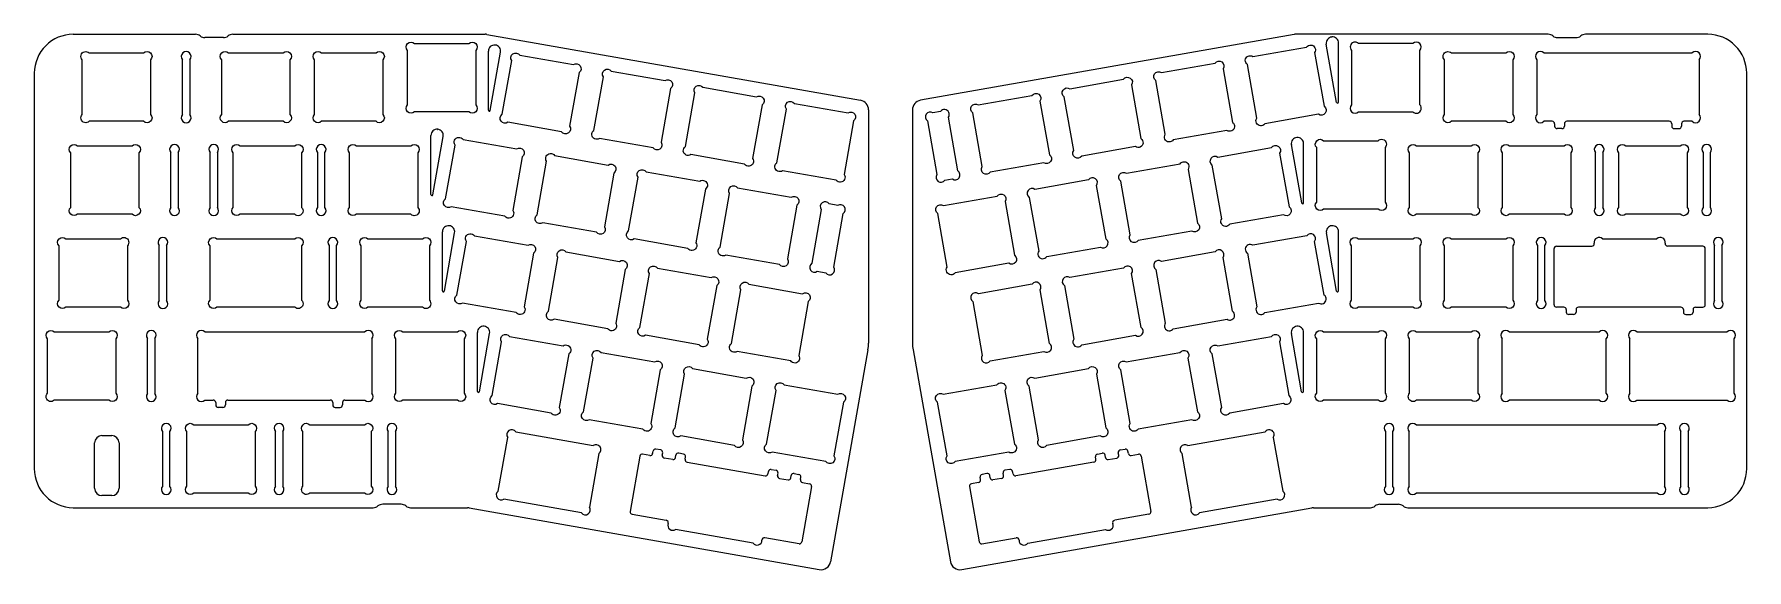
# Model space of a CAD drawing. Header units: millimetres. Extents: x 29 to 380, y 23 to 133.
import ezdxf

# ---------------------------------------------------------------- set-up
doc = ezdxf.new("R2010")
doc.units = ezdxf.units.MM
doc.layers.add('Visible_Pen_No__7', color=7, linetype='Continuous', lineweight=18)

msp = doc.modelspace()

# ---------------------------------------------------------------- linework, layer by layer
for p, q in [((37.18, 132.72), (62.24, 132.72)), ((67.94, 132.02), (64.16, 132.02)), ((69.87, 132.72), (121.61, 132.72)), ((123.62, 130.5), (123.64, 130.5)), ((339.49, 132.72), (287.75, 132.72)), ((296.12, 118.75), (294.01, 130.7)), ((295.13, 132.16), (295.1, 132.15)), ((295.15, 132.16), (295.13, 132.16)), ((296.52, 118.79), (296.52, 130.92)), ((341.41, 132.02), (345.19, 132.02)), ((372.18, 132.72), (347.12, 132.72)), ((59.56, 116.25), (59.56, 127.51)), ((61.06, 127.51), (61.06, 116.25)), ((122.25, 117.13), (122.25, 129.26)), ((122.65, 117.09), (124.76, 129.04)), ((29.18, 124.72), (29.18, 43.68)), ((380.18, 43.68), (380.18, 124.72)), ((214.92, 116.86), (213.38, 116.59)), ((111.85, 113.23), (111.87, 113.23)), ((212.23, 114.95), (214.17, 103.95)), ((218.5, 104.71), (216.56, 115.72)), ((110.49, 99.86), (110.49, 111.99)), ((110.88, 99.82), (112.99, 111.77)), ((288.96, 98.14), (286.85, 110.09)), ((287.99, 111.55), (287.97, 111.55)), ((289.35, 98.18), (289.35, 110.31)), ((57.18, 97.2), (57.18, 108.46)), ((58.68, 108.46), (58.68, 97.2)), ((65.21, 97.2), (65.21, 108.46)), ((66.71, 108.46), (66.71, 97.2)), ((87.24, 108.46), (87.24, 97.2)), ((88.74, 97.2), (88.74, 108.46)), ((349.19, 97.2), (349.19, 108.46)), ((350.69, 108.46), (350.69, 97.2)), ((371.22, 108.46), (371.22, 97.2)), ((372.72, 97.2), (372.72, 108.46)), ((215.81, 102.8), (217.35, 103.08)), ((190.47, 96.78), (188.53, 85.78)), ((193.85, 97.62), (192.1, 97.93)), ((193.06, 84.98), (195, 95.98)), ((112.83, 80.1), (112.83, 92.23)), ((113.23, 80.06), (115.34, 92.01)), ((114.2, 93.48), (114.22, 93.47)), ((296.12, 80.06), (294.02, 92.01)), ((295.16, 93.47), (295.13, 93.47)), ((296.52, 80.1), (296.52, 92.23)), ((54.79, 78.15), (54.79, 89.41)), ((56.29, 89.41), (56.29, 78.15)), ((89.62, 89.41), (89.62, 78.15)), ((91.12, 78.15), (91.12, 89.41)), ((337.29, 89.41), (337.29, 78.15)), ((338.79, 78.15), (338.79, 89.41)), ((373.6, 78.15), (373.6, 89.41)), ((375.1, 89.41), (375.1, 78.15)), ((189.67, 84.14), (191.42, 83.83)), ((52.41, 59.1), (52.41, 70.36)), ((53.91, 70.36), (53.91, 59.1)), ((120.01, 59.49), (120.01, 71.62)), ((120.41, 59.45), (122.52, 71.4)), ((121.38, 72.87), (121.4, 72.86)), ((288.95, 59.45), (286.84, 71.4)), ((287.98, 72.87), (287.96, 72.86)), ((289.34, 59.49), (289.34, 71.62)), ((330.04, 59.14), (330.04, 70.32)), ((331.46, 71.73), (349.97, 71.73)), ((351.39, 59.14), (351.39, 70.32)), ((356.24, 59.14), (356.24, 70.32)), ((357.65, 71.73), (376.17, 71.73)), ((377.58, 59.14), (377.58, 70.32)), ((200.06, 68.02), (192.4, 24.61)), ((209.3, 68.02), (216.95, 24.61)), ((312.41, 52.68), (361.88, 52.68)), ((43.05, 50.45), (45.05, 50.45)), ((55.48, 51.31), (55.48, 40.05)), ((56.98, 40.05), (56.98, 51.31)), ((78.61, 40.05), (78.61, 51.31)), ((80.11, 51.31), (80.11, 40.05)), ((101.73, 40.05), (101.73, 51.31)), ((103.23, 51.31), (103.23, 40.05)), ((124.29, 39.08), (126.23, 50.08)), ((127.87, 51.22), (143.76, 48.42)), ((265.6, 48.42), (281.49, 51.22)), ((283.13, 50.08), (285.06, 39.08)), ((306.13, 51.31), (306.13, 40.05)), ((307.63, 40.05), (307.63, 51.31)), ((310.99, 40.09), (310.99, 51.27)), ((363.29, 51.27), (363.29, 40.09)), ((366.66, 40.05), (366.66, 51.31)), ((368.16, 51.31), (368.16, 40.05)), ((41.55, 39.65), (41.55, 48.95)), ((46.55, 48.95), (46.55, 39.65)), ((144.91, 46.78), (142.97, 35.78)), ((266.39, 35.78), (264.45, 46.78)), ((361.88, 38.68), (312.41, 38.68)), ((45.05, 38.15), (43.05, 38.15)), ((104.37, 36.38), (100.59, 36.38)), ((118.3, 35.65), (190.09, 22.99)), ((141.33, 34.64), (125.44, 37.44)), ((283.92, 37.44), (268.03, 34.64)), ((291.4, 35.68), (303.06, 35.68)), ((304.99, 36.38), (308.77, 36.38)), ((310.69, 35.68), (372.18, 35.68))]:
    msp.add_line(p, q)
at = {"linetype": 'Continuous'}
for p, q in [((121.95, 132.69), (198.53, 119.19)), ((287.4, 132.69), (210.83, 119.19)), ((200.18, 117.22), (200.18, 69.41)), ((209.18, 117.22), (209.18, 69.41)), ((349.97, 57.73), (331.46, 57.73)), ((357.65, 57.73), (376.17, 57.73)), ((37.18, 35.68), (98.66, 35.68)), ((106.3, 35.68), (117.95, 35.68)), ((219.27, 22.99), (291.06, 35.65))]:
    msp.add_line(p, q, dxfattribs=at)
at = {"color": 51, "true_color": 0xf7f281}
for p, q in [((337.19, 116.29), (337.19, 127.47)), ((338.6, 128.88), (369.02, 128.88)), ((370.44, 127.47), (370.44, 116.29)), ((340.31, 114.88), (338.6, 114.88)), ((364.31, 114.88), (343.31, 114.88)), ((369.02, 114.88), (367.31, 114.88)), ((350.61, 90.78), (361.78, 90.78)), ((64.14, 71.73), (96.95, 71.73)), ((64.14, 57.73), (65.86, 57.73)), ((68.86, 57.73), (89.86, 57.73)), ((92.86, 57.73), (96.95, 57.73)), ((163, 45.03), (178.99, 42.21)), ((246.36, 45.03), (230.37, 42.21)), ((176.5, 28.43), (160.62, 31.23)), ((232.85, 28.43), (248.74, 31.23))]:
    msp.add_line(p, q, dxfattribs=at)
at = {"color": 51, "linetype": 'Continuous', "true_color": 0xf7f281}
for p, q in [((340.81, 114.38), (340.81, 113.88)), ((342.31, 113.38), (341.31, 113.38)), ((342.81, 114.38), (342.81, 113.88)), ((364.81, 114.38), (364.81, 113.88)), ((365.31, 113.38), (366.31, 113.38)), ((366.81, 114.38), (366.81, 113.88)), ((340.69, 77.28), (340.69, 88.78)), ((341.19, 89.28), (348.43, 89.28)), ((371.19, 89.28), (363.96, 89.28)), ((371.69, 77.28), (371.69, 88.78)), ((342.69, 76.78), (341.19, 76.78)), ((343.19, 76.28), (343.19, 75.78)), ((344.69, 75.28), (343.69, 75.28)), ((345.19, 76.28), (345.19, 75.78)), ((366.69, 76.78), (345.69, 76.78)), ((367.19, 76.28), (367.19, 75.78)), ((367.69, 75.28), (368.69, 75.28)), ((369.19, 76.28), (369.19, 75.78)), ((369.69, 76.78), (371.19, 76.78)), ((66.36, 57.23), (66.36, 56.73)), ((67.86, 56.23), (66.86, 56.23)), ((68.36, 57.23), (68.36, 56.73)), ((90.36, 57.23), (90.36, 56.73)), ((90.86, 56.23), (91.86, 56.23)), ((92.36, 57.23), (92.36, 56.73)), ((153.29, 46.23), (151.3, 34.91)), ((155.35, 46.38), (153.87, 46.64)), ((155.93, 46.78), (156.02, 47.28)), ((157.58, 47.51), (156.6, 47.68)), ((157.9, 46.44), (157.99, 46.93)), ((160.04, 45.55), (158.31, 45.86)), ((160.62, 45.96), (160.71, 46.45)), ((162.27, 46.68), (161.29, 46.86)), ((162.59, 45.61), (162.68, 46.1)), ((246.77, 45.61), (246.68, 46.1)), ((247.09, 46.68), (248.07, 46.86)), ((248.74, 45.96), (248.65, 46.45)), ((249.32, 45.55), (251.05, 45.86)), ((251.46, 46.44), (251.37, 46.93)), ((251.78, 47.51), (252.76, 47.68)), ((253.43, 46.78), (253.34, 47.28)), ((254.01, 46.38), (255.48, 46.64)), ((256.06, 46.23), (258.06, 34.91)), ((179.57, 42.62), (179.65, 43.11)), ((180.23, 43.51), (181.22, 43.34)), ((181.53, 42.27), (181.62, 42.76)), ((184.26, 41.79), (184.34, 42.28)), ((184.92, 42.69), (185.91, 42.51)), ((224.44, 42.69), (223.45, 42.51)), ((225.1, 41.79), (225.01, 42.28)), ((227.82, 42.27), (227.74, 42.76)), ((229.13, 43.51), (228.14, 43.34)), ((229.79, 42.62), (229.7, 43.11)), ((181.94, 41.69), (183.68, 41.38)), ((186.23, 41.44), (186.31, 41.93)), ((188.51, 40.02), (186.52, 28.7)), ((186.63, 40.86), (188.11, 40.6)), ((220.84, 40.02), (222.84, 28.7)), ((222.73, 40.86), (221.25, 40.6)), ((223.13, 41.44), (223.04, 41.93)), ((227.42, 41.69), (225.68, 41.38)), ((151.7, 34.33), (158.73, 33.09)), ((257.65, 34.33), (250.63, 33.09)), ((185.94, 28.29), (178.91, 29.53)), ((223.42, 28.29), (230.45, 29.53))]:
    msp.add_line(p, q, dxfattribs=at)
for points in [[(118.28, 116.82), (107.11, 116.82, -1), (105.69, 118.23), (105.69, 129.41, -1), (107.11, 130.82), (118.28, 130.82, -1), (119.69, 129.41), (119.69, 118.23, -1)], [(291.6, 128.95), (293.54, 117.95, -1), (292.4, 116.31), (281.39, 114.37, -1), (279.76, 115.51), (277.82, 126.52, -1), (278.96, 128.15), (289.97, 130.09, -1)], [(311.77, 116.82, 1), (313.19, 118.23), (313.19, 129.41, 1), (311.77, 130.82), (300.6, 130.82, 1), (299.19, 129.41), (299.19, 118.23, 1), (300.6, 116.82)], [(40.43, 128.88), (51.6, 128.88, -1), (53.02, 127.47), (53.02, 116.29, -1), (51.6, 114.88), (40.43, 114.88, -1), (39.02, 116.29), (39.02, 127.47, -1)], [(67.59, 116.29), (67.59, 127.47, -1), (69.01, 128.88), (80.18, 128.88, -1), (81.59, 127.47), (81.59, 116.29, -1), (80.18, 114.88), (69.01, 114.88, -1)], [(100.64, 127.47), (100.64, 116.29, -1), (99.23, 114.88), (88.06, 114.88, -1), (86.64, 116.29), (86.64, 127.47, -1), (88.06, 128.88), (99.23, 128.88, -1)], [(125.11, 116.31), (127.05, 127.31, -1), (128.69, 128.45), (139.69, 126.51, -1), (140.84, 124.88), (138.9, 113.87, -1), (137.26, 112.73), (126.26, 114.67, -1)], [(272.84, 125.64), (274.78, 114.64, -1), (273.64, 113), (262.63, 111.06, -1), (261, 112.21), (259.06, 123.21, -1), (260.2, 124.85), (271.2, 126.79, -1)], [(332.24, 127.47), (332.24, 116.29, -1), (330.82, 114.88), (319.65, 114.88, -1), (318.24, 116.29), (318.24, 127.47, -1), (319.65, 128.88), (330.82, 128.88, -1)], [(147.45, 125.15), (158.46, 123.21, -1), (159.6, 121.57), (157.66, 110.57, -1), (156.02, 109.42), (145.02, 111.36, -1), (143.88, 113), (145.82, 124, -1)], [(254.08, 122.33), (256.02, 111.33, -1), (254.88, 109.69), (243.87, 107.75, -1), (242.24, 108.9), (240.3, 119.9, -1), (241.44, 121.54), (252.44, 123.48, -1)], [(162.64, 109.69), (164.58, 120.69, -1), (166.21, 121.84), (177.22, 119.9, -1), (178.36, 118.26), (176.42, 107.26, -1), (174.78, 106.11), (163.78, 108.05, -1)], [(236.11, 106.38), (225.11, 104.44, -1), (223.47, 105.59), (221.53, 116.59, -1), (222.68, 118.23), (233.68, 120.17, -1), (235.32, 119.02), (237.26, 108.02, -1)], [(184.97, 118.53), (195.98, 116.59, -1), (197.12, 114.95), (195.18, 103.95, -1), (193.55, 102.8), (182.54, 104.74, -1), (181.4, 106.38), (183.34, 117.38, -1)], [(49.22, 95.83), (38.05, 95.83, -1), (36.64, 97.24), (36.64, 108.42, -1), (38.05, 109.83), (49.22, 109.83, -1), (50.64, 108.42), (50.64, 97.24, -1)], [(83.98, 108.42), (83.98, 97.24, -1), (82.56, 95.83), (71.39, 95.83, -1), (69.98, 97.24), (69.98, 108.42, -1), (71.39, 109.83), (82.56, 109.83, -1)], [(106.37, 95.83), (95.2, 95.83, -1), (93.79, 97.24), (93.79, 108.42, -1), (95.2, 109.83), (106.37, 109.83, -1), (107.79, 108.42), (107.79, 97.24, -1)], [(129.21, 107.58), (127.27, 96.58, -1), (125.63, 95.43), (114.63, 97.37, -1), (113.48, 99.01), (115.42, 110.01, -1), (117.06, 111.16), (128.06, 109.22, -1)], [(284.43, 108.34), (286.37, 97.34, -1), (285.22, 95.7), (274.22, 93.76, -1), (272.58, 94.91), (270.64, 105.91, -1), (271.79, 107.55), (282.79, 109.49, -1)], [(306.04, 109.48), (306.04, 98.3, -1), (304.63, 96.89), (293.46, 96.89, -1), (292.04, 98.3), (292.04, 109.48, -1), (293.46, 110.89), (304.63, 110.89, -1)], [(323.68, 95.83), (312.51, 95.83, -1), (311.09, 97.24), (311.09, 108.42, -1), (312.51, 109.83), (323.68, 109.83, -1), (325.09, 108.42), (325.09, 97.24, -1)], [(344.14, 108.42), (344.14, 97.24, -1), (342.73, 95.83), (331.56, 95.83, -1), (330.14, 97.24), (330.14, 108.42, -1), (331.56, 109.83), (342.73, 109.83, -1)], [(355.37, 109.83), (366.54, 109.83, -1), (367.96, 108.42), (367.96, 97.24, -1), (366.54, 95.83), (355.37, 95.83, -1), (353.96, 97.24), (353.96, 108.42, -1)], [(147.97, 104.28), (146.03, 93.27, -1), (144.39, 92.13), (133.39, 94.07, -1), (132.24, 95.7), (134.18, 106.71, -1), (135.82, 107.85), (146.82, 105.91, -1)], [(265.67, 105.03), (267.61, 94.03, -1), (266.46, 92.39), (255.46, 90.45, -1), (253.82, 91.6), (251.88, 102.6, -1), (253.03, 104.24), (264.03, 106.18, -1)], [(163.15, 88.82), (152.15, 90.76, -1), (151, 92.4), (152.94, 103.4, -1), (154.58, 104.55), (165.58, 102.61, -1), (166.73, 100.97), (164.79, 89.97, -1)], [(247.7, 89.08, 1), (248.85, 90.72), (246.91, 101.72, 1), (245.27, 102.87), (234.27, 100.93, 1), (233.12, 99.29), (235.06, 88.29, 1), (236.7, 87.14)], [(185.49, 97.66), (183.55, 86.66, -1), (181.91, 85.51), (170.91, 87.45, -1), (169.77, 89.09), (171.71, 100.09, -1), (173.34, 101.24), (184.35, 99.3, -1)], [(228.94, 85.77), (217.94, 83.83, -1), (216.3, 84.98), (214.36, 95.98, -1), (215.51, 97.62), (226.51, 99.56, -1), (228.15, 98.41), (230.09, 87.41, -1)], [(131.53, 87.83), (129.59, 76.83, -1), (127.95, 75.68), (116.95, 77.62, -1), (115.8, 79.26), (117.74, 90.26, -1), (119.38, 91.41), (130.38, 89.47, -1)], [(277.83, 87.83), (279.77, 76.83, 1), (281.4, 75.68), (292.41, 77.62, 1), (293.55, 79.26), (291.61, 90.26, 1), (289.98, 91.41), (278.97, 89.47, 1)], [(35.67, 90.78), (46.84, 90.78, -1), (48.26, 89.37), (48.26, 78.19, -1), (46.84, 76.78), (35.67, 76.78, -1), (34.26, 78.19), (34.26, 89.37, -1)], [(83.98, 89.37), (83.98, 78.19, -1), (82.56, 76.78), (66.63, 76.78, -1), (65.21, 78.19), (65.21, 89.37, -1), (66.63, 90.78), (82.56, 90.78, -1)], [(96.17, 78.19), (96.17, 89.37, -1), (97.58, 90.78), (108.75, 90.78, -1), (110.17, 89.37), (110.17, 78.19, -1), (108.75, 76.78), (97.58, 76.78, -1)], [(146.71, 72.37), (135.71, 74.31, -1), (134.56, 75.95), (136.5, 86.95, -1), (138.14, 88.1), (149.14, 86.16, -1), (150.29, 84.52), (148.35, 73.52, -1)], [(262.64, 72.37), (273.65, 74.31, 1), (274.79, 75.95), (272.85, 86.95, 1), (271.21, 88.1), (260.21, 86.16, 1), (259.07, 84.52), (261.01, 73.52, 1)], [(299.19, 78.19), (299.19, 89.37, -1), (300.6, 90.78), (311.77, 90.78, -1), (313.19, 89.37), (313.19, 78.19, -1), (311.77, 76.78), (300.6, 76.78, -1)], [(318.24, 78.19), (318.24, 89.37, -1), (319.65, 90.78), (330.82, 90.78, -1), (332.24, 89.37), (332.24, 78.19, -1), (330.82, 76.78), (319.65, 76.78, -1)], [(153.32, 72.64), (155.26, 83.65, -1), (156.9, 84.79), (167.9, 82.85, -1), (169.05, 81.21), (167.11, 70.21, -1), (165.47, 69.07), (154.47, 71.01, -1)], [(256.03, 72.64), (254.09, 83.65, 1), (252.45, 84.79), (241.45, 82.85, 1), (240.31, 81.21), (242.24, 70.21, 1), (243.88, 69.07), (254.89, 71.01, 1)], [(184.23, 65.76), (173.23, 67.7, -1), (172.09, 69.34), (174.03, 80.34, -1), (175.66, 81.48), (186.67, 79.54, -1), (187.81, 77.91), (185.87, 66.9, -1)], [(225.12, 65.76), (236.12, 67.7, 1), (237.27, 69.34), (235.33, 80.34, 1), (233.69, 81.48), (222.69, 79.54, 1), (221.54, 77.91), (223.48, 66.9, 1)], [(33.29, 71.73), (44.46, 71.73, -1), (45.88, 70.32), (45.88, 59.14, -1), (44.46, 57.73), (33.29, 57.73, -1), (31.88, 59.14), (31.88, 70.32, -1)], [(117.31, 70.32), (117.31, 59.14, -1), (115.9, 57.73), (104.73, 57.73, -1), (103.31, 59.14), (103.31, 70.32, -1), (104.73, 71.73), (115.9, 71.73, -1)], [(135.16, 55.07), (124.16, 57.01, -1), (123.01, 58.65), (124.95, 69.65, -1), (126.59, 70.79), (137.59, 68.85, -1), (138.74, 67.22), (136.8, 56.21, -1)], [(271.77, 68.85), (282.77, 70.79, -1), (284.41, 69.65), (286.35, 58.65, -1), (285.2, 57.01), (274.2, 55.07, -1), (272.56, 56.21), (270.62, 67.22, -1)], [(304.63, 57.73), (293.46, 57.73, -1), (292.04, 59.14), (292.04, 70.32, -1), (293.46, 71.73), (304.63, 71.73, -1), (306.04, 70.32), (306.04, 59.14, -1)], [(325.09, 70.32), (325.09, 59.14, -1), (323.68, 57.73), (312.51, 57.73, -1), (311.09, 59.14), (311.09, 70.32, -1), (312.51, 71.73), (323.68, 71.73, -1)], [(153.92, 51.76), (142.92, 53.7, -1), (141.77, 55.34), (143.71, 66.34, -1), (145.35, 67.49), (156.35, 65.55, -1), (157.5, 63.91), (155.56, 52.91, -1)], [(265.65, 66.34), (267.59, 55.34, -1), (266.44, 53.7), (255.44, 51.76, -1), (253.8, 52.91), (251.86, 63.91, -1), (253.01, 65.55), (264.01, 67.49, -1)], [(160.53, 52.03), (162.47, 63.03, -1), (164.11, 64.18), (175.11, 62.24, -1), (176.26, 60.6), (174.32, 49.6, -1), (172.68, 48.45), (161.68, 50.39, -1)], [(247.68, 50.39), (236.68, 48.45, -1), (235.04, 49.6), (233.1, 60.6, -1), (234.25, 62.24), (245.25, 64.18, -1), (246.89, 63.03), (248.83, 52.03, -1)], [(179.29, 48.72), (181.23, 59.72, -1), (182.87, 60.87), (193.87, 58.93, -1), (195.02, 57.29), (193.08, 46.29, -1), (191.44, 45.14), (180.44, 47.08, -1)], [(216.28, 46.29), (214.34, 57.29, -1), (215.49, 58.93), (226.49, 60.87, -1), (228.13, 59.72), (230.07, 48.72, -1), (228.92, 47.08), (217.92, 45.14, -1)], [(60.45, 40.09), (60.45, 51.27, -1), (61.86, 52.68), (73.04, 52.68, -1), (74.45, 51.27), (74.45, 40.09, -1), (73.04, 38.68), (61.86, 38.68, -1)], [(98.26, 51.27), (98.26, 40.09, -1), (96.85, 38.68), (85.68, 38.68, -1), (84.26, 40.09), (84.26, 51.27, -1), (85.68, 52.68), (96.85, 52.68, -1)]]:
    msp.add_lwpolyline(points, format="xyb", close=True)
for centre, radius, start, end in [((37.18, 124.72), 8, 90, 180), ((62.24, 131.22), 1.5, 50.0556, 90.0001), ((64.16, 133.52), 1.5, 230.0556, 270.0001), ((67.94, 133.52), 1.5, 270.0001, 309.9446), ((69.87, 131.22), 1.5, 90.0001, 129.9446), ((123.5, 129.26), 1.25, 84.7939, 180), ((123.52, 129.26), 1.25, 350, 84.7939), ((295.24, 130.91), 1.25, 95.2061, 190), ((295.27, 130.92), 1.25, 0, 95.2061), ((339.49, 131.22), 1.5, 50.0555, 90), ((341.41, 133.52), 1.5, 230.0555, 270), ((345.19, 133.52), 1.5, 270, 309.9445), ((347.12, 131.22), 1.5, 90, 129.9445), ((372.18, 124.72), 8, 0, 90), ((60.31, 128.17), 1, 318.5904, 221.4096), ((60.31, 115.59), 1, 138.5904, 41.4096), ((122.45, 117.13), 0.2, 180, 350), ((212.81, 115.77), 1, 55, 235), ((215.74, 116.29), 1, 325, 145), ((296.32, 118.79), 0.2, 190, 0), ((111.74, 111.99), 1.25, 84.7939, 180), ((111.76, 111.99), 1.25, 350, 84.7939), ((57.93, 109.12), 1, 318.5904, 221.4096), ((65.96, 109.12), 1, 318.5904, 221.4096), ((87.99, 109.12), 1, 318.5904, 221.4096), ((288.08, 110.31), 1.25, 95.2061, 190), ((288.1, 110.31), 1.25, 0, 95.2061), ((349.94, 109.12), 1, 318.5904, 221.4096), ((371.97, 109.12), 1, 318.5904, 221.4096), ((214.99, 103.38), 1, 145, 325), ((217.93, 103.89), 1, 235, 55), ((110.69, 99.86), 0.2, 180, 350), ((191.28, 97.36), 1, 35, 215), ((57.93, 96.54), 1, 138.5904, 41.4096), ((65.96, 96.54), 1, 138.5904, 41.4096), ((87.99, 96.54), 1, 138.5904, 41.4096), ((194.42, 96.8), 1, 305, 125), ((289.15, 98.18), 0.2, 190, 0), ((349.94, 96.54), 1, 138.5904, 41.4096), ((371.97, 96.54), 1, 138.5904, 41.4096), ((114.08, 92.23), 1.25, 84.7939, 180), ((114.1, 92.23), 1.25, 350, 84.7939), ((295.25, 92.23), 1.25, 95.2061, 190), ((295.27, 92.23), 1.25, 0, 95.2061), ((55.54, 90.07), 1, 318.5904, 221.4096), ((90.37, 90.07), 1, 318.5904, 221.4096), ((338.04, 90.07), 1, 318.5904, 221.4096), ((374.35, 90.07), 1, 318.5904, 221.4096), ((189.1, 84.96), 1, 125, 305), ((192.24, 84.41), 1, 215, 35), ((55.54, 77.49), 1, 138.5904, 41.4096), ((90.37, 77.49), 1, 138.5904, 41.4096), ((113.03, 80.1), 0.2, 180, 350), ((296.32, 80.1), 0.2, 190, 0), ((338.04, 77.49), 1, 138.5904, 41.4096), ((374.35, 77.49), 1, 138.5904, 41.4096), ((53.16, 71.02), 1, 318.5904, 221.4096), ((121.26, 71.62), 1.25, 84.7939, 180), ((121.28, 71.62), 1.25, 350, 84.7939), ((288.07, 71.62), 1.25, 95.2061, 190), ((288.09, 71.62), 1.25, 0, 95.2061), ((330.75, 71.02), 1, 45, 225), ((350.68, 71.02), 1, 315, 135), ((356.95, 71.02), 1, 45, 225), ((376.87, 71.02), 1, 315, 135), ((192.18, 69.41), 8, 350, 0), ((217.18, 69.41), 8, 180, 190), ((53.16, 58.44), 1, 138.5904, 41.4096), ((120.21, 59.49), 0.2, 180, 350), ((289.14, 59.49), 0.2, 190, 0), ((330.75, 58.44), 1, 135, 315), ((350.68, 58.44), 1, 225, 45), ((356.95, 58.44), 1, 135, 315), ((376.87, 58.44), 1, 225, 45), ((56.23, 51.97), 1, 318.5904, 221.4096), ((79.36, 51.97), 1, 318.5904, 221.4096), ((102.48, 51.97), 1, 318.5904, 221.4096), ((306.88, 51.97), 1, 318.5904, 221.4096), ((311.7, 51.97), 1, 45, 225), ((362.59, 51.97), 1, 315, 135), ((367.41, 51.97), 1, 318.5904, 221.4096), ((43.05, 48.95), 1.5, 90, 180), ((45.05, 48.95), 1.5, 0, 90), ((127.05, 50.65), 1, 35, 215), ((282.31, 50.65), 1, 325, 145), ((144.33, 47.6), 1, 305, 125), ((265.02, 47.6), 1, 55, 235), ((37.18, 43.68), 8, 180, 270), ((372.18, 43.68), 8, 270, 0), ((43.05, 39.65), 1.5, 180, 270), ((45.05, 39.65), 1.5, 270, 0), ((56.23, 39.39), 1, 138.5904, 41.4096), ((79.36, 39.39), 1, 138.5904, 41.4096), ((102.48, 39.39), 1, 138.5904, 41.4096), ((124.87, 38.26), 1, 125, 305), ((284.49, 38.26), 1, 235, 55), ((306.88, 39.39), 1, 138.5904, 41.4096), ((311.7, 39.39), 1, 135, 315), ((362.59, 39.39), 1, 225, 45), ((367.41, 39.39), 1, 138.5904, 41.4096), ((98.66, 37.18), 1.5, 270, 309.9445), ((100.59, 34.88), 1.5, 90, 129.9445), ((104.37, 34.88), 1.5, 50.0555, 90), ((106.3, 37.18), 1.5, 230.0555, 270), ((117.95, 33.68), 2, 80, 90), ((142.15, 35.21), 1, 215, 35), ((267.21, 35.21), 1, 145, 325), ((303.06, 37.18), 1.5, 270, 309.9445), ((304.99, 34.88), 1.5, 90, 129.9445), ((308.77, 34.88), 1.5, 50.0555, 90), ((310.69, 37.18), 1.5, 230.0555, 270), ((190.43, 24.96), 2, 260, 350), ((218.92, 24.96), 2, 190, 280)]:
    msp.add_arc(centre, radius, start, end)
at = {"linetype": 'Continuous'}
for centre, start, end in [((121.61, 130.72), 80, 90), ((287.75, 130.72), 90, 100), ((198.18, 117.22), 0, 80), ((211.18, 117.22), 100, 180), ((291.4, 33.68), 90, 100)]:
    msp.add_arc(centre, 2, start, end, dxfattribs=at)
at = {"color": 51, "true_color": 0xf7f281}
for centre, radius, start, end in [((337.89, 128.17), 1, 45, 225), ((369.73, 128.17), 1, 315, 135), ((337.89, 115.59), 1, 135, 315), ((369.73, 115.59), 1, 225, 45), ((348.43, 89.78), 0.5, 270, 11.26), ((349.9, 90.07), 1, 45, 191.26), ((362.49, 90.07), 1, 348.74, 135), ((363.96, 89.78), 0.5, 168.74, 270), ((63.44, 71.02), 1, 45, 225), ((97.66, 71.02), 1, 315, 135), ((63.44, 58.44), 1, 135, 315), ((97.66, 58.44), 1, 225, 45), ((160.04, 32.05), 1, 158.7402, 305), ((249.32, 32.05), 1, 235, 21.2598), ((177.32, 29.01), 1, 215, 1.2603), ((232.03, 29.01), 1, 178.7397, 325)]:
    msp.add_arc(centre, radius, start, end, dxfattribs=at)
at = {"color": 51, "linetype": 'Continuous', "true_color": 0xf7f281}
for centre, start, end in [((340.31, 114.38), 360, 90), ((341.31, 113.88), 180, 270), ((342.31, 113.88), 270, 360), ((343.31, 114.38), 90, 180), ((364.31, 114.38), 0, 90), ((365.31, 113.88), 180, 270), ((366.31, 113.88), 270, 0), ((367.31, 114.38), 90, 180), ((341.19, 88.78), 90, 180), ((371.19, 88.78), 0, 90), ((341.19, 77.28), 180, 270), ((371.19, 77.28), 270, 0), ((342.69, 76.28), 360, 90), ((343.69, 75.78), 180, 270), ((344.69, 75.78), 270, 360), ((345.69, 76.28), 90, 180), ((366.69, 76.28), 0, 90), ((367.69, 75.78), 180, 270), ((368.69, 75.78), 270, 0), ((369.69, 76.28), 90, 180), ((65.86, 57.23), 360, 90), ((66.86, 56.73), 180, 270), ((67.86, 56.73), 270, 360), ((68.86, 57.23), 90, 180), ((89.86, 57.23), 0, 90), ((90.86, 56.73), 180, 270), ((91.86, 56.73), 270, 0), ((92.86, 57.23), 90, 180), ((153.79, 46.15), 80, 170), ((155.44, 46.87), 260, 350), ((156.51, 47.19), 80, 170), ((157.49, 47.02), 350, 80), ((158.39, 46.35), 170, 260), ((160.13, 46.04), 260, 350), ((161.2, 46.36), 80, 170), ((162.18, 46.19), 350, 80), ((247.17, 46.19), 100, 190), ((248.16, 46.36), 10, 100), ((249.23, 46.04), 190, 280), ((250.96, 46.35), 280, 10), ((251.86, 47.02), 100, 190), ((252.85, 47.19), 10, 100), ((253.92, 46.87), 190, 280), ((255.57, 46.15), 10, 100), ((163.08, 45.52), 170, 260), ((179.07, 42.7), 260, 350), ((180.14, 43.02), 80, 170), ((181.13, 42.85), 350, 80), ((182.03, 42.18), 170, 260), ((184.83, 42.2), 80, 170), ((185.82, 42.02), 350, 80), ((223.54, 42.02), 100, 190), ((224.52, 42.2), 10, 100), ((227.33, 42.18), 280, 10), ((228.23, 42.85), 100, 190), ((229.21, 43.02), 10, 100), ((230.28, 42.7), 190, 280), ((246.27, 45.52), 280, 10), ((183.76, 41.88), 260, 350), ((186.72, 41.36), 170, 260), ((188.02, 40.11), 350, 80), ((221.34, 40.11), 100, 190), ((222.64, 41.36), 280, 10), ((225.59, 41.88), 190, 280), ((151.79, 34.82), 170, 260), ((158.64, 32.6), 338.7402, 80), ((250.71, 32.6), 100, 201.2598), ((257.57, 34.82), 280, 10), ((178.82, 29.04), 80, 181.2603), ((186.02, 28.79), 260, 350), ((223.33, 28.79), 190, 280), ((230.53, 29.04), 358.7397, 100)]:
    msp.add_arc(centre, 0.5, start, end, dxfattribs=at)
at = {"layer": 'Visible_Pen_No__7', "color": 51, "linetype": 'Continuous', "lineweight": 18, "true_color": 0xf7f281}
for p, q in [((62.73, 59.14), (62.73, 70.32)), ((98.36, 70.32), (98.36, 59.14))]:
    msp.add_line(p, q, dxfattribs=at)

doc.saveas('drawing.dxf')
